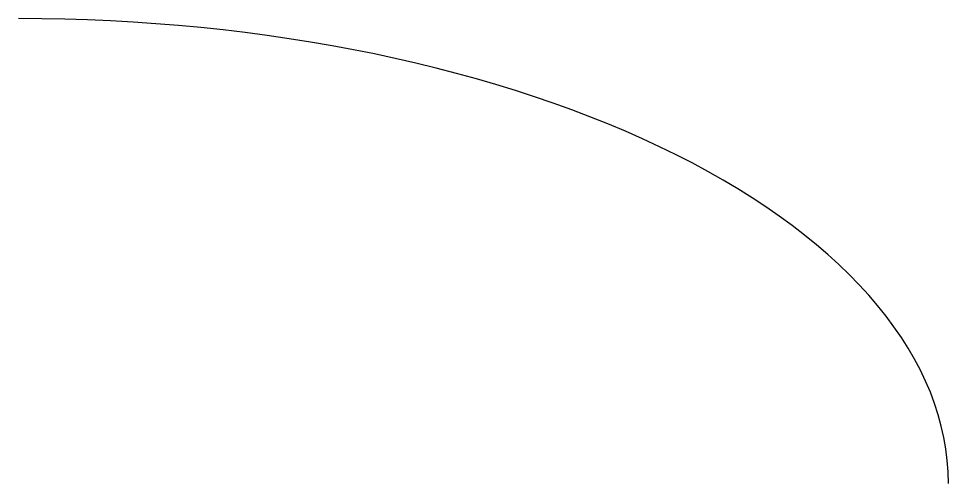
# Model space of a CAD drawing. Header units: millimetres. Extents: x 0 to 10, y 0 to 5.
import ezdxf

# ---------------------------------------------------------------- set-up
doc = ezdxf.new("R2010")
doc.units = ezdxf.units.MM

msp = doc.modelspace()

# ---------------------------------------------------------------- linework, layer by layer
msp.add_ellipse((0, 0), major_axis=(10, 0), ratio=0.5, start_param=0, end_param=1.5708)

doc.saveas('drawing.dxf')
